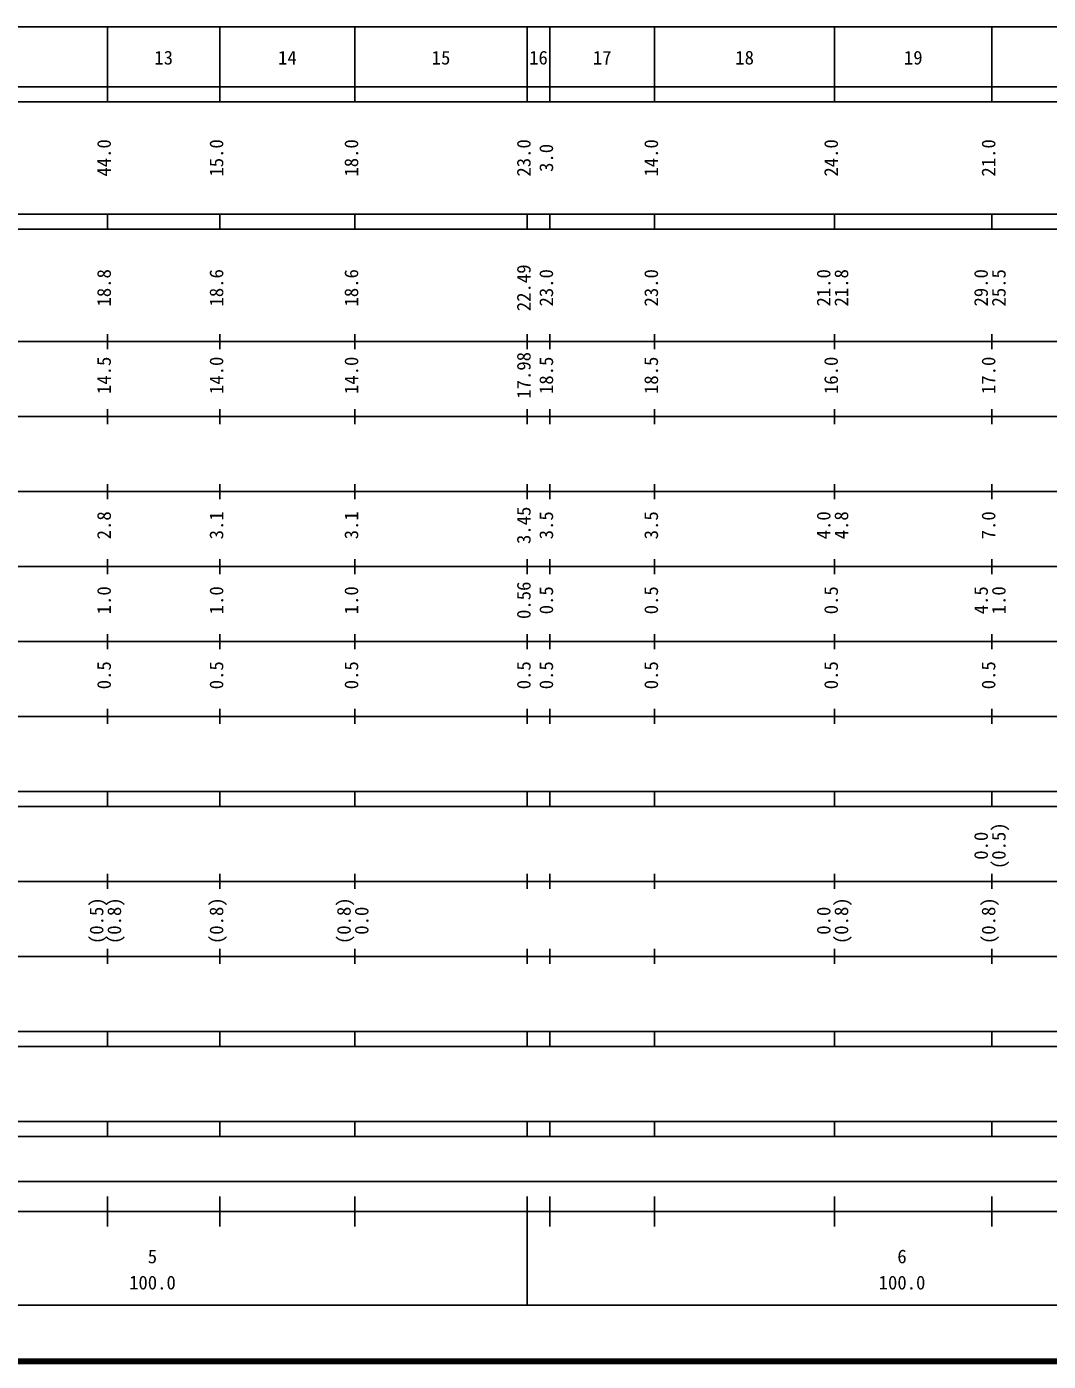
# Model space of a CAD drawing. Units: millimetres on the paper, enlarged 1000 times. Extents: x 40000 to 680000, y 20000 to 380000.
# Drawn here: x 301222 to 437516, y 20000 to 198000 of the extents above; entities that cross this region are included whole.
import ezdxf
from ezdxf.enums import TextEntityAlignment as Align

# ---------------------------------------------------------------- set-up
doc = ezdxf.new("R2010")
doc.units = ezdxf.units.MM
doc.header["$LTSCALE"] = 1000
doc.layers.add('M-TTL', color=2, linetype='Continuous', lineweight=140)
doc.layers.add('M-TTL-BAND', color=7, linetype='Continuous', lineweight=25)
doc.styles.add('ＭＳ ゴシック', font='')
doc.styles.get('ＭＳ ゴシック').set_extended_font_data('MS Gothic')

msp = doc.modelspace()

# ---------------------------------------------------------------- linework, layer by layer
at = {"layer": 'M-TTL'}
msp.add_line((40000, 20000), (680000, 20000), dxfattribs=at)
at = {"layer": 'M-TTL-BAND'}
for p, q in [((68000, 198000), (579000, 198000)), ((312000, 188000), (312000, 198000)), ((327000, 188000), (327000, 198000)), ((345000, 188000), (345000, 198000)), ((368000, 188000), (368000, 198000)), ((371000, 188000), (371000, 198000)), ((385000, 188000), (385000, 198000)), ((409000, 188000), (409000, 198000)), ((430000, 188000), (430000, 198000)), ((40000, 190000), (579000, 190000)), ((40000, 188000), (579000, 188000)), ((40000, 173000), (579000, 173000)), ((312000, 171000), (312000, 173000)), ((327000, 171000), (327000, 173000)), ((345000, 171000), (345000, 173000)), ((368000, 171000), (368000, 173000)), ((371000, 171000), (371000, 173000)), ((385000, 171000), (385000, 173000)), ((409000, 171000), (409000, 173000)), ((430000, 171000), (430000, 173000)), ((40000, 171000), (579000, 171000)), ((312000, 155000), (312000, 157000)), ((327000, 155000), (327000, 157000)), ((345000, 155000), (345000, 157000)), ((368000, 155000), (368000, 157000)), ((371000, 155000), (371000, 157000)), ((385000, 155000), (385000, 157000)), ((409000, 155000), (409000, 157000)), ((430000, 155000), (430000, 157000)), ((40000, 156000), (579000, 156000)), ((46000, 146000), (579000, 146000)), ((312000, 145000), (312000, 147000)), ((327000, 145000), (327000, 147000)), ((345000, 145000), (345000, 147000)), ((368000, 145000), (368000, 147000)), ((371000, 145000), (371000, 147000)), ((385000, 145000), (385000, 147000)), ((409000, 145000), (409000, 147000)), ((430000, 145000), (430000, 147000)), ((52000, 136000), (579000, 136000)), ((312000, 135000), (312000, 137000)), ((327000, 135000), (327000, 137000)), ((345000, 135000), (345000, 137000)), ((368000, 135000), (368000, 137000)), ((371000, 135000), (371000, 137000)), ((385000, 135000), (385000, 137000)), ((409000, 135000), (409000, 137000)), ((430000, 135000), (430000, 137000)), ((312000, 125000), (312000, 127000)), ((327000, 125000), (327000, 127000)), ((345000, 125000), (345000, 127000)), ((368000, 125000), (368000, 127000)), ((371000, 125000), (371000, 127000)), ((385000, 125000), (385000, 127000)), ((409000, 125000), (409000, 127000)), ((430000, 125000), (430000, 127000)), ((46000, 126000), (579000, 126000)), ((52000, 116000), (579000, 116000)), ((312000, 115000), (312000, 117000)), ((327000, 115000), (327000, 117000)), ((345000, 115000), (345000, 117000)), ((368000, 115000), (368000, 117000)), ((371000, 115000), (371000, 117000)), ((385000, 115000), (385000, 117000)), ((409000, 115000), (409000, 117000)), ((430000, 115000), (430000, 117000)), ((312000, 105000), (312000, 107000)), ((327000, 105000), (327000, 107000)), ((345000, 105000), (345000, 107000)), ((368000, 105000), (368000, 107000)), ((371000, 105000), (371000, 107000)), ((385000, 105000), (385000, 107000)), ((409000, 105000), (409000, 107000)), ((430000, 105000), (430000, 107000)), ((46000, 106000), (579000, 106000)), ((40000, 96000), (579000, 96000)), ((312000, 94000), (312000, 96000)), ((327000, 94000), (327000, 96000)), ((345000, 94000), (345000, 96000)), ((368000, 94000), (368000, 96000)), ((371000, 94000), (371000, 96000)), ((385000, 94000), (385000, 96000)), ((409000, 94000), (409000, 96000)), ((430000, 94000), (430000, 96000)), ((40000, 94000), (579000, 94000)), ((49000, 84000), (579000, 84000)), ((312000, 83000), (312000, 85000)), ((327000, 83000), (327000, 85000)), ((345000, 83000), (345000, 85000)), ((368000, 83000), (368000, 85000)), ((371000, 83000), (371000, 85000)), ((385000, 83000), (385000, 85000)), ((409000, 83000), (409000, 85000)), ((430000, 83000), (430000, 85000)), ((312000, 73000), (312000, 75000)), ((327000, 73000), (327000, 75000)), ((345000, 73000), (345000, 75000)), ((368000, 73000), (368000, 75000)), ((371000, 73000), (371000, 75000)), ((385000, 73000), (385000, 75000)), ((409000, 73000), (409000, 75000)), ((430000, 73000), (430000, 75000)), ((40000, 74000), (579000, 74000)), ((40000, 64000), (579000, 64000)), ((312000, 62000), (312000, 64000)), ((327000, 62000), (327000, 64000)), ((345000, 62000), (345000, 64000)), ((368000, 62000), (368000, 64000)), ((371000, 62000), (371000, 64000)), ((385000, 62000), (385000, 64000)), ((409000, 62000), (409000, 64000)), ((430000, 62000), (430000, 64000)), ((40000, 62000), (579000, 62000)), ((40000, 52000), (579000, 52000)), ((312000, 50000), (312000, 52000)), ((327000, 50000), (327000, 52000)), ((345000, 50000), (345000, 52000)), ((368000, 50000), (368000, 52000)), ((371000, 50000), (371000, 52000)), ((385000, 50000), (385000, 52000)), ((409000, 50000), (409000, 52000)), ((430000, 50000), (430000, 52000)), ((40000, 50000), (579000, 50000)), ((71000, 44000), (556000, 44000)), ((312000, 38000), (312000, 42000)), ((327000, 38000), (327000, 42000)), ((345000, 38000), (345000, 42000)), ((368000, 27500), (368000, 42000)), ((371000, 38000), (371000, 42000)), ((385000, 38000), (385000, 42000)), ((409000, 38000), (409000, 42000)), ((430000, 38000), (430000, 42000)), ((40000, 40000), (579000, 40000)), ((68000, 27500), (579000, 27500))]:
    msp.add_line(p, q, dxfattribs=at)

# ---------------------------------------------------------------- texts
at = {"layer": 'M-TTL-BAND', "style": 'ＭＳ ゴシック'}
for s, p in [('13', (319500, 192405)), ('14', (336000, 192405)), ('15', (356500, 192405)), ('16', (369500, 192405)), ('17', (378000, 192405)), ('18', (397000, 192405)), ('19', (419500, 192405)), ('5', (318000, 32523)), ('6', (418000, 32523)), ('100.0', (318000, 29033)), ('100.0', (418000, 29033))]:
    msp.add_text(s, height=1833, dxfattribs=at).set_placement(p, align=Align.BOTTOM_CENTER)
for s, p in [('44.0', (313000, 180500)), ('15.0', (328000, 180500)), ('18.0', (346000, 180500)), ('23.0', (369000, 180500)), ('3.0', (372000, 180500)), ('14.0', (386000, 180500)), ('24.0', (410000, 180500)), ('21.0', (431000, 180500)), ('18.8', (313000, 163174)), ('18.6', (328000, 163174)), ('18.6', (346000, 163174)), ('22.49', (369000, 163174)), ('21.8', (411370, 163174)), ('23.0', (372000, 163174)), ('23.0', (386000, 163174)), ('21.0', (409000, 163174)), ('29.0', (430000, 163174)), ('25.5', (432370, 163174)), ('14.5', (313000, 151500)), ('14.0', (328000, 151500)), ('14.0', (346000, 151500)), ('17.98', (369000, 151500)), ('18.5', (372000, 151500)), ('18.5', (386000, 151500)), ('16.0', (410000, 151500)), ('17.0', (431000, 151500)), ('3.45', (369000, 131500)), ('2.8', (313000, 131500)), ('3.1', (328000, 131500)), ('3.1', (346000, 131500)), ('3.5', (372000, 131500)), ('3.5', (386000, 131500)), ('4.0', (409000, 131500)), ('4.8', (411370, 131500)), ('7.0', (431000, 131500)), ('1.0', (313000, 121500)), ('1.0', (328000, 121500)), ('1.0', (346000, 121500)), ('0.56', (369000, 121500)), ('0.5', (372000, 121500)), ('0.5', (386000, 121500)), ('0.5', (410000, 121500)), ('4.5', (430000, 121500)), ('1.0', (432370, 121500)), ('0.5', (313000, 111500)), ('0.5', (328000, 111500)), ('0.5', (346000, 111500)), ('0.5', (369000, 111500)), ('0.5', (372000, 111500)), ('0.5', (386000, 111500)), ('0.5', (410000, 111500)), ('0.5', (431000, 111500)), ('(0.5)', (432370, 88764)), ('0.0', (430000, 88764)), ('(0.5)', (312000, 78764)), ('(0.8)', (314370, 78764)), ('(0.8)', (328000, 78764)), ('(0.8)', (345000, 78764)), ('0.0', (347370, 78764)), ('0.0', (409000, 78764)), ('(0.8)', (411370, 78764)), ('(0.8)', (431000, 78764))]:
    msp.add_text(s, height=1833, rotation=90, dxfattribs=at).set_placement(p, align=Align.BOTTOM_CENTER)

doc.saveas('drawing.dxf')
